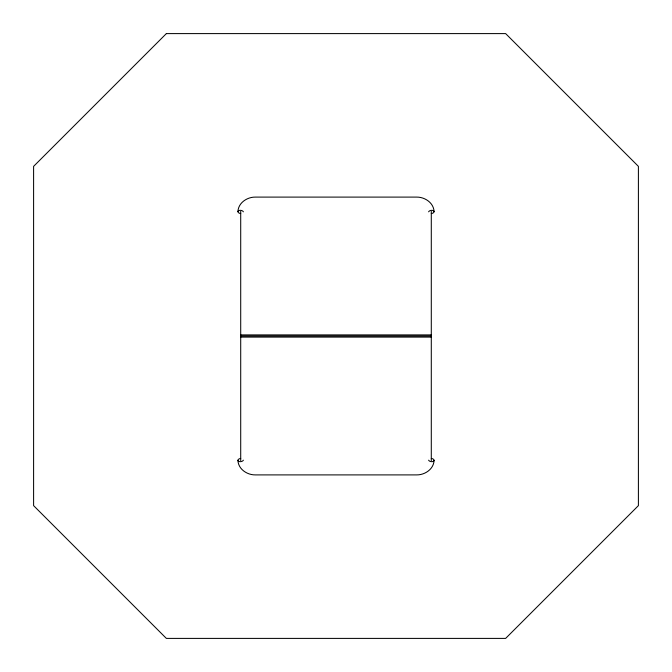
<?xml version="1.0" encoding="UTF-8"?>
<svg xmlns="http://www.w3.org/2000/svg" width="672" height="672" viewBox="0 0 672 672"><rect width="100%" height="100%" fill="white"/><g stroke="black" fill="none" stroke-linecap="round" stroke-linejoin="round"><path stroke-width="1.01" d="M237.955 211.663C238.174 202.902 247.12 196.988 255.301 197.098L416.699 197.098C424.88 196.988 433.826 202.902 434.045 211.663M434.045 460.337C433.826 469.098 424.88 475.012 416.699 474.902L255.301 474.902C247.12 475.012 238.174 469.098 237.955 460.337M240.71 334.9L431.29 334.9M240.71 336L431.29 336M240.71 337.1L431.29 337.1M431.29 211.403L431.29 460.597M240.71 211.403L240.71 460.597M428.618 211.831A2.789 1.588 -9.1 0 1 431.777 210.328A2.789 1.588 -9.1 0 1 434.053 211.798A2.789 1.588 -9.1 0 1 431.29 213.562M240.71 213.562A2.789 1.588 9.1 0 1 237.947 211.798A2.789 1.588 9.1 0 1 240.223 210.328A2.789 1.588 9.1 0 1 243.382 211.831M243.382 460.169A2.789 1.588 -9.1 0 1 240.223 461.672A2.789 1.588 -9.1 0 1 237.947 460.202A2.789 1.588 -9.1 0 1 240.71 458.438M431.29 458.438A2.789 1.588 9.1 0 1 434.053 460.202A2.789 1.588 9.1 0 1 431.777 461.672A2.789 1.588 9.1 0 1 428.618 460.169M166.362 33.6L33.6 166.362L33.6 505.638L166.362 638.4L505.638 638.4L638.4 505.638L638.4 166.362L505.638 33.6L166.362 33.6"/></g></svg>
